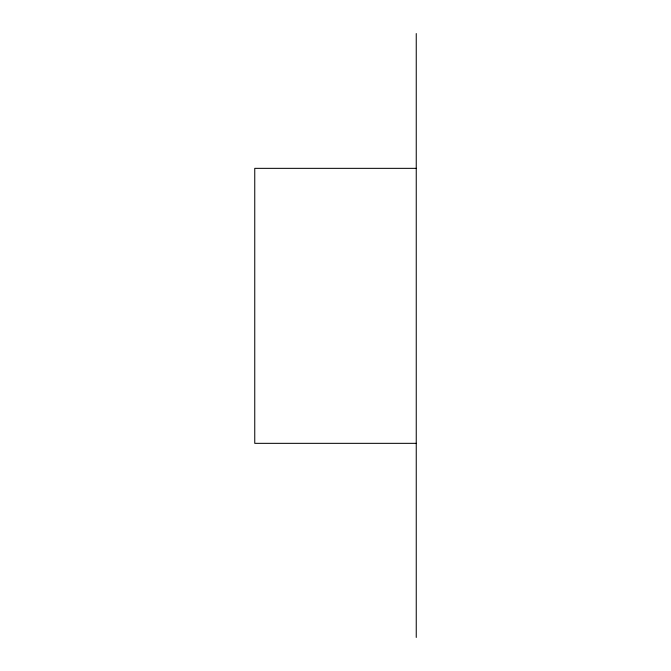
<?xml version="1.0" encoding="UTF-8"?>
<svg xmlns="http://www.w3.org/2000/svg" width="671" height="671" viewBox="0 0 671 671"><rect width="100%" height="100%" fill="white"/><g stroke="black" fill="none" stroke-linecap="round" stroke-linejoin="round"><path stroke-width="1.01" d="M416.246 168.346L254.754 168.346L254.754 443.338L416.246 443.338M416.246 33.55L416.246 637.45"/></g></svg>
